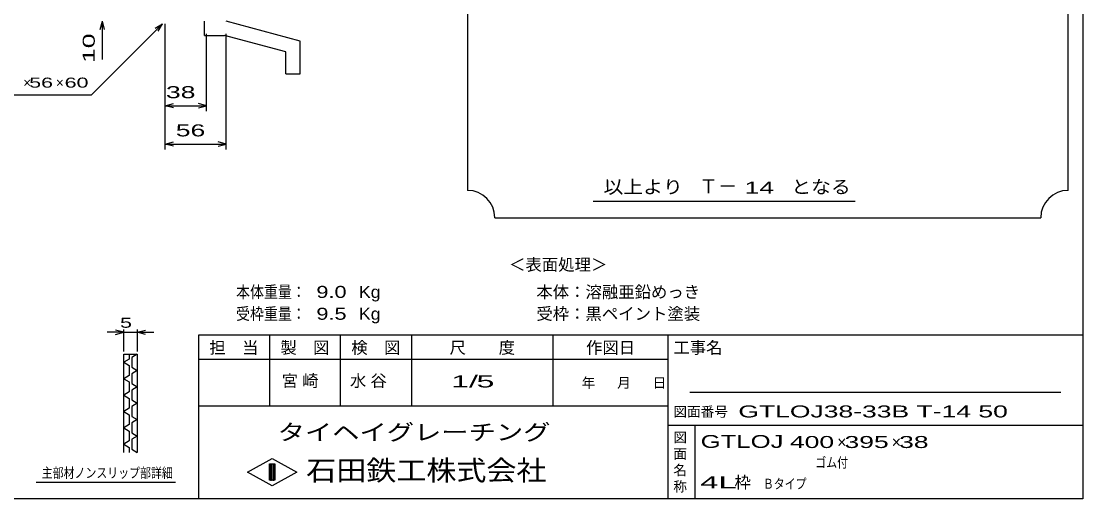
# Model space of a CAD drawing. Units: millimetres, scale not verified. Extents: x -910 to 866, y -641 to 527.
# Drawn here: x -107 to 866, y -573 to -136 of the extents above; entities that cross this region are included whole.
import ezdxf
from ezdxf.enums import TextEntityAlignment as Align

# ---------------------------------------------------------------- set-up
doc = ezdxf.new("R2010")
doc.units = ezdxf.units.MM
doc.header["$LTSCALE"] = 5
for name, color, linetype, lineweight in [('0_2', 150, 'Continuous', 25), ('19', 6, 'Continuous', 25), ('22', 4, 'Continuous', 25), ('24', 2, 'Continuous', 25), ('32', 4, 'Continuous', 25)]:
    doc.layers.add(name, color=color, linetype=linetype, lineweight=lineweight)
doc.styles.add('ベクトル', font='')
doc.styles.get('ベクトル').set_extended_font_data('ベクトル')

msp = doc.modelspace()

# ---------------------------------------------------------------- linework, layer by layer
at = {"layer": '0_2'}
for p, q in [((865.5, 526.75), (865.5, -573.25)), ((865.5, -423.25), (55.5, -423.25)), ((55.5, -423.25), (55.5, -573.25)), ((120.5, -423.25), (120.5, -488.25)), ((185.5, -488.25), (185.5, -423.25)), ((250.5, -423.25), (250.5, -488.25)), ((380.5, -488.25), (380.5, -423.25)), ((485.5, -423.25), (485.5, -573.25)), ((485.5, -445.75), (55.5, -445.75)), ((845.5, -475.75), (505.5, -475.75)), ((55.5, -488.25), (485.5, -488.25)), ((485.5, -505.75), (865.5, -505.75)), ((510.5, -573.25), (510.5, -505.75)), ((100.5, -548.75), (123, -536.25)), ((120.5, -541.25), (125.5, -541.25)), ((120.5, -556.25), (120.5, -541.25)), ((120.5, -541.25), (121.5, -541.25)), ((121.5, -541.25), (121.5, -556.25)), ((122.5, -556.25), (122.5, -541.25)), ((122.5, -541.25), (123.5, -541.25)), ((123, -536.25), (145.5, -548.75)), ((123.5, -541.25), (123.5, -556.25)), ((124.5, -556.25), (124.5, -541.25)), ((124.5, -541.25), (125.5, -541.25)), ((125.5, -541.25), (125.5, -556.25)), ((125.5, -541.25), (125.5, -556.25)), ((123, -561.25), (100.5, -548.75)), ((145.5, -548.75), (123, -561.25)), ((125.5, -556.25), (120.5, -556.25)), ((121.5, -556.25), (122.5, -556.25)), ((123.5, -556.25), (124.5, -556.25)), ((865.5, -573.25), (-864.5, -573.25))]:
    msp.add_line(p, q, dxfattribs=at)
at = {"layer": '19'}
for p, q in [((60.99, -148.76), (60.99, -135.76)), ((148.61, -153.87), (81, -135.75)), ((60.99, -148.76), (79.28, -148.76)), ((135.61, -163.85), (79.28, -148.76)), ((148.61, -183.87), (148.61, -153.87)), ((135.61, -183.87), (135.61, -163.85)), ((135.61, -183.87), (148.61, -183.87))]:
    msp.add_line(p, q, dxfattribs=at)
at = {"layer": '22'}
for p, q in [((-34.5, -143.25), (-32.5, -135.75)), ((-30.5, -143.25), (-32.5, -135.75)), ((-32.5, -170.75), (-32.5, -135.75)), ((-42.5, -203.25), (22.5, -138.25)), ((16, -142.25), (22.5, -138.25)), ((18.5, -144.75), (22.5, -138.25)), ((25, -218.25), (25, -138.25)), ((25, -253.25), (25, -138.25)), ((63, -218.25), (63, -147.25)), ((81, -253.25), (81, -147.25)), ((-142.5, -203.25), (-42.5, -203.25)), ((25, -213.25), (32.5, -211.25)), ((32.5, -215.25), (25, -213.25)), ((25, -213.25), (63, -213.25)), ((63, -213.25), (55.5, -211.25)), ((55.5, -215.25), (63, -213.25)), ((25, -248.25), (32.5, -246.25)), ((32.5, -250.25), (25, -248.25)), ((25, -248.25), (81, -248.25)), ((81, -248.25), (73.5, -246.25)), ((73.5, -250.25), (81, -248.25))]:
    msp.add_line(p, q, dxfattribs=at)
at = {"layer": '24', "color": 4}
for p, q in [((302, 484.25), (302, -290.75)), ((852, -290.75), (852, 484.25)), ((417, -300.75), (657, -300.75)), ((327, -315.75), (827, -315.75))]:
    msp.add_line(p, q, dxfattribs=at)
for centre, start, end in [((302, -315.75), 0, 90), ((852, -315.75), 90, 180)]:
    msp.add_arc(centre, 25, start, end, dxfattribs=at)
at = {"layer": '32'}
for p, q in [((-13, -420.75), (-28, -420.75)), ((-13, -420.75), (-20.5, -418.75)), ((-20.5, -422.75), (-13, -420.75)), ((-13, -438.25), (-13, -418.25)), ((-13, -420.75), (-0.5, -420.75)), ((-0.5, -418.25), (-0.5, -438.25)), ((-0.5, -420.75), (7, -418.75)), ((7, -422.75), (-0.5, -420.75)), ((-0.5, -420.75), (14.5, -420.75)), ((-13, -440.75), (-0.5, -440.75)), ((-13, -530.75), (-13, -440.75)), ((-8, -445.25), (-13, -448.25)), ((-8, -440.75), (-8, -445.25)), ((-0.5, -440.75), (-5.5, -443.75)), ((-5.5, -443.75), (-5.5, -452.75)), ((-0.5, -440.75), (-0.5, -530.75)), ((-13, -448.25), (-8, -451.25)), ((-8, -451.25), (-8, -460.25)), ((-5.5, -452.75), (-0.5, -455.75)), ((-0.5, -455.75), (-5.5, -458.75)), ((-8, -460.25), (-13, -463.25)), ((-13, -463.25), (-8, -466.25)), ((-8, -466.25), (-8, -475.25)), ((-5.5, -458.75), (-5.5, -467.75)), ((-8, -475.25), (-13, -478.25)), ((-5.5, -467.75), (-0.5, -470.75)), ((-0.5, -470.75), (-5.5, -473.75)), ((-5.5, -473.75), (-5.5, -482.75)), ((-13, -478.25), (-8, -481.25)), ((-8, -481.25), (-8, -490.25)), ((-5.5, -482.75), (-0.5, -485.75)), ((-0.5, -485.75), (-5.5, -488.75)), ((-8, -490.25), (-13, -493.25)), ((-13, -493.25), (-8, -496.25)), ((-5.5, -488.75), (-5.5, -497.75)), ((-8, -505.25), (-13, -508.25)), ((-8, -496.25), (-8, -505.25)), ((-5.5, -497.75), (-0.5, -500.75)), ((-0.5, -500.75), (-5.5, -503.75)), ((-5.5, -503.75), (-5.5, -512.75)), ((-13, -508.25), (-8, -511.25)), ((-8, -511.25), (-8, -520.25)), ((-5.5, -512.75), (-0.5, -515.75)), ((-8, -520.25), (-13, -523.25)), ((-13, -523.25), (-8, -526.25)), ((-0.5, -515.75), (-5.5, -518.75)), ((-5.5, -518.75), (-5.5, -527.75)), ((-8, -526.25), (-8, -530.75)), ((-5.5, -527.75), (-0.5, -530.75)), ((34.5, -558.25), (-93, -558.25))]:
    msp.add_line(p, q, dxfattribs=at)

# ---------------------------------------------------------------- texts
at = {"layer": '0_2', "style": 'ベクトル'}
for s, height, p in [('担\u3000当', 11, (65.5, -434.75)), ('製\u3000図', 11, (130.5, -434.75)), ('検\u3000図', 11, (195.5, -434.75)), ('尺\u3000\u3000度', 11, (285.5, -434.75)), ('作図日', 11, (410.5, -434.75)), ('工事名', 11, (490.5, -434.75)), ('年', 9.164, (406.5, -467)), ('月', 9.164, (439, -467)), ('日', 9.164, (471.5, -467)), ('図面番号', 9.164, (490.5, -493.5)), ('図', 9.164, (490.5, -517)), ('面', 9.164, (490.5, -532)), ('名', 9.164, (490.5, -547)), ('称', 9.164, (490.5, -562))]:
    msp.add_text(s, height=height, dxfattribs=at).set_placement(p, align=Align.MIDDLE_LEFT)
at = {"layer": '0_2', "color": 222, "style": 'ベクトル'}
for s, height, width, p in [('タイヘイグレーチング', 14.66, 1.25, (128, -512.25)), ('石田鉄工株式会社', 18.33, 1.1, (154.25, -547.25))]:
    msp.add_text(s, height=height, dxfattribs=dict(at, width=width)).set_placement(p, align=Align.MIDDLE_LEFT)
at = {"layer": '22', "color": 2, "style": 'ベクトル', "width": 1.65}
msp.add_text(' 10 ', height=11, rotation=90, dxfattribs=at).set_placement((-45, -180.75), align=Align.MIDDLE_LEFT)
at = {"layer": '22', "color": 2, "style": 'ベクトル'}
for s, height, p in [('×', 9.164, (-105, -192)), ('×', 9.164, (-75, -192)), ('＜表面処理＞', 11, (340, -358.75)), ('本体：', 11, (365, -383.75)), ('溶融亜鉛めっき', 11, (410, -383.75)), ('受枠：', 11, (365, -403.75)), ('黒ペイント塗装', 11, (410, -403.75)), ('×', 11, (640.5, -521.25)), ('×', 11, (690.5, -521.25)), ('枠', 11, (546.5, -558.25))]:
    msp.add_text(s, height=height, dxfattribs=at).set_placement(p, align=Align.MIDDLE_LEFT)
for s, height, width, p in [(' 56 ', 9.164, 1.6, (-105, -192)), (' 60 ', 9.164, 1.6, (-72.5, -192)), (' 38 ', 11, 1.65, (19, -200.75)), (' 56 ', 11, 1.65, (28, -235.75)), ('本体重量：', 11, 0.85, (90, -383.75)), ('  9.0', 11, 1.35, (152.5, -383.75)), ('Kg', 11, 1.1, (202.5, -383.75)), ('受枠重量：', 11, 0.85, (90, -403.75)), ('  9.5', 11, 1.35, (152.5, -403.75)), ('Kg', 11, 1.1, (202.5, -403.75)), ('1/', 11, 2, (287, -465.75)), (' 5 ', 11, 2, (302, -465.75)), ('GTLOJ38-33B T-14 50             ', 11, 1.65, (550, -493.25)), ('GTLOJ', 11.73, 1.5, (515.5, -520.75)), (' 400 ', 11, 1.65, (590.5, -521.25)), (' 395 ', 11, 1.65, (640.5, -521.25)), (' 38 ', 11, 1.65, (690.5, -521.25)), ('ゴム付', 9.164, 0.8, (620.5, -540)), ('4L', 11, 2.05, (515, -558.25)), ('Ｂタイプ', 9.164, 0.8, (572.5, -559.5))]:
    msp.add_text(s, height=height, dxfattribs=dict(at, width=width)).set_placement(p, align=Align.MIDDLE_LEFT)
at = {"layer": '22', "color": 2, "char_height": 11, "attachment_point": 4, "style": 'ベクトル'}
for s, insert in [('\\T1.25;宮崎\u3000', (131.75, -465.75)), ('\\T1.25;水谷\u3000', (194.25, -465.75))]:
    msp.add_mtext(s, dxfattribs=dict(at, insert=insert))
at = {"layer": '24', "style": 'ベクトル'}
for s, height, width, p in [('以上より\u3000', 12.1, 1.1, (426.5, -287.5)), ('となる', 12.1, 1.1, (598.5, -287.5)), (' 14 ', 11, 1.65, (549, -288.25))]:
    msp.add_text(s, height=height, dxfattribs=dict(at, width=width)).set_placement(p, align=Align.MIDDLE_LEFT)
msp.add_text('Ｔ－', height=12.83, dxfattribs=at).set_placement((514, -287), align=Align.MIDDLE_LEFT)
at = {"layer": '32', "color": 2, "style": 'ベクトル'}
for s, width, p in [(' 5 ', 1.6, (-21.75, -412)), ('主部材ノンスリップ部詳細', 0.8, (-88, -549.5))]:
    msp.add_text(s, height=9.164, dxfattribs=dict(at, width=width)).set_placement(p, align=Align.MIDDLE_LEFT)

doc.saveas('drawing.dxf')
